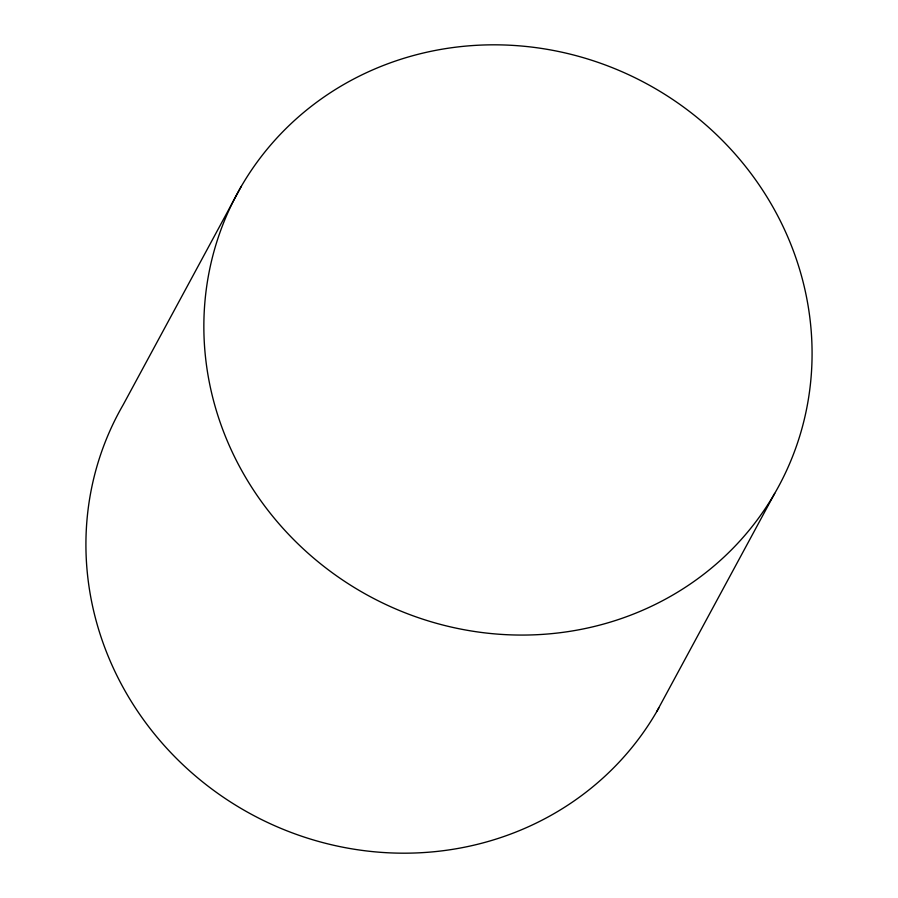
<?xml version="1.0" encoding="UTF-8"?>
<svg xmlns="http://www.w3.org/2000/svg" width="898" height="898" viewBox="0 0 898 898"><rect width="100%" height="100%" fill="white"/><g stroke="black" fill="none" stroke-linecap="round" stroke-linejoin="round"><path stroke-width="1.35" d="M241.225 186.47L123.295 404.583A307.756 291.334 28.4 0 0 245.85 811.22A307.756 291.334 28.4 0 0 658.818 707.95M656.775 711.53L774.705 493.417A307.756 291.334 28.4 0 0 501.095 44.9A307.756 291.334 28.4 0 0 248.095 481.519A307.756 291.334 28.4 0 0 774.705 493.417"/></g></svg>
